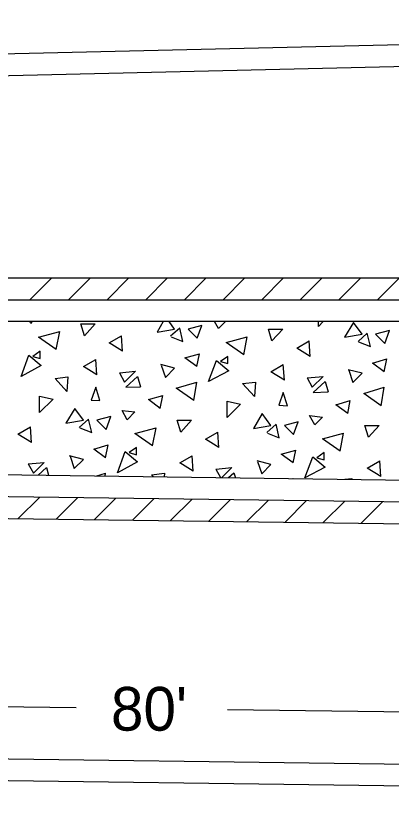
# Model space of a CAD drawing. Extents: x 1007 to 1035.5, y 1000.5 to 1021.5.
# Drawn here: x 1013.722 to 1015.44, y 1011.5 to 1015.1 of the extents above; entities that cross this region are included whole.
import ezdxf

# ---------------------------------------------------------------- set-up
doc = ezdxf.new("R2010")
doc.units = 0
doc.layers.add('Level 1', color=7, linetype='Continuous')

msp = doc.modelspace()

# ---------------------------------------------------------------- linework, layer by layer
at = {"layer": 'Level 1'}
for p, q in [((1013.7865, 1013.8), (1013.8865, 1013.9)), ((1013.9633, 1013.8), (1014.0633, 1013.9)), ((1014.14, 1013.8), (1014.24, 1013.9)), ((1014.3168, 1013.8), (1014.4168, 1013.9)), ((1014.4936, 1013.8), (1014.5936, 1013.9)), ((1014.6703, 1013.8), (1014.7703, 1013.9)), ((1014.8471, 1013.8), (1014.9471, 1013.9)), ((1015.0239, 1013.8), (1015.1239, 1013.9)), ((1015.2007, 1013.8), (1015.3007, 1013.9)), ((1015.3774, 1013.8), (1015.4774, 1013.9)), ((1034.875, 1013.7), (1007.625, 1013.7)), ((1034.875, 1013.7), (1007.625, 1013.7)), ((1013.7913, 1013.6919), (1013.7993, 1013.7)), ((1014.0364, 1013.6353), (1014.0859, 1013.6895)), ((1014.397, 1013.7), (1014.3688, 1013.6518)), ((1014.4488, 1013.6659), (1014.4237, 1013.7)), ((1014.6493, 1013.6683), (1014.6809, 1013.7)), ((1015.1065, 1013.6778), (1015.1288, 1013.7)), ((1015.2668, 1013.6966), (1015.2267, 1013.6283)), ((1015.3068, 1013.6424), (1015.2668, 1013.6966)), ((1013.9068, 1013.5717), (1013.9233, 1013.6542)), ((1014.3688, 1013.6518), (1014.4488, 1013.6659)), ((1014.4724, 1013.6707), (1014.43, 1013.6329)), ((1014.4866, 1013.6094), (1014.4724, 1013.6707)), ((1014.5738, 1013.6824), (1014.5102, 1013.6659)), ((1014.5102, 1013.6659), (1014.5526, 1013.6235)), ((1014.5526, 1013.6235), (1014.5738, 1013.6824)), ((1014.8943, 1013.6118), (1014.9438, 1013.6659)), ((1015.4318, 1013.6589), (1015.3681, 1013.6424)), ((1015.4105, 1013.5999), (1015.4318, 1013.6589)), ((1014.2108, 1013.5646), (1014.2061, 1013.6353)), ((1014.4323, 1013.6306), (1014.4866, 1013.6094)), ((1014.7648, 1013.5481), (1014.7813, 1013.6306)), ((1015.2267, 1013.6283), (1015.3068, 1013.6424)), ((1015.3304, 1013.6471), (1015.288, 1013.6094)), ((1015.3445, 1013.5858), (1015.3304, 1013.6471)), ((1015.3681, 1013.6424), (1015.4105, 1013.5999)), ((1015.0688, 1013.541), (1015.0641, 1013.6118)), ((1015.2903, 1013.607), (1015.3445, 1013.5858)), ((1013.7465, 1013.4491), (1013.7818, 1013.5458)), ((1013.7818, 1013.5458), (1013.8384, 1013.4986)), ((1013.8337, 1013.5646), (1013.8007, 1013.541)), ((1013.8337, 1013.5316), (1013.8337, 1013.5646)), ((1014.5503, 1013.4939), (1014.562, 1013.5528)), ((1013.8007, 1013.541), (1013.8337, 1013.5316)), ((1014.093, 1013.4562), (1014.0883, 1013.5269)), ((1014.6044, 1013.4255), (1014.6398, 1013.5222)), ((1014.6398, 1013.5222), (1014.6963, 1013.475)), ((1014.6917, 1013.541), (1014.6587, 1013.5174)), ((1014.6587, 1013.5174), (1014.6917, 1013.508)), ((1014.6917, 1013.508), (1014.6917, 1013.541)), ((1015.4082, 1013.4703), (1015.42, 1013.5293)), ((1013.8384, 1013.4986), (1013.7465, 1013.4491)), ((1014.1967, 1013.4656), (1014.2698, 1013.4727)), ((1014.2203, 1013.4232), (1014.2698, 1013.4727)), ((1014.4488, 1013.4868), (1014.3853, 1013.5033)), ((1014.3876, 1013.501), (1014.4064, 1013.4444)), ((1014.4064, 1013.4444), (1014.4488, 1013.4868)), ((1014.6963, 1013.475), (1014.6044, 1013.4255)), ((1014.9509, 1013.4326), (1014.9462, 1013.5033)), ((1015.3068, 1013.4633), (1015.2432, 1013.4798)), ((1015.2456, 1013.4774), (1015.2644, 1013.4208)), ((1013.902, 1013.4397), (1013.961, 1013.4468)), ((1013.9563, 1013.3808), (1013.902, 1013.4397)), ((1013.961, 1013.4468), (1013.9563, 1013.3808)), ((1014.1967, 1013.4656), (1014.2203, 1013.4232)), ((1014.2249, 1013.3996), (1014.2792, 1013.4491)), ((1014.2792, 1013.4491), (1014.2933, 1013.402)), ((1015.0547, 1013.442), (1015.1277, 1013.4491)), ((1015.0547, 1013.442), (1015.0782, 1013.3996)), ((1015.0782, 1013.3996), (1015.1277, 1013.4491)), ((1015.2644, 1013.4208), (1015.3068, 1013.4633)), ((1014.2249, 1013.3996), (1014.2933, 1013.402)), ((1014.5361, 1013.3383), (1014.5503, 1013.4232)), ((1014.76, 1013.4161), (1014.8189, 1013.4232)), ((1014.8143, 1013.3572), (1014.76, 1013.4161)), ((1014.8189, 1013.4232), (1014.8143, 1013.3572)), ((1015.0829, 1013.376), (1015.1371, 1013.4255)), ((1015.1371, 1013.4255), (1015.1513, 1013.3784)), ((1014.0883, 1013.3996), (1014.067, 1013.3407)), ((1014.1071, 1013.3383), (1014.0883, 1013.3996)), ((1014.9462, 1013.376), (1014.925, 1013.3171)), ((1014.9651, 1013.3148), (1014.9462, 1013.376)), ((1015.0829, 1013.376), (1015.1513, 1013.3784)), ((1015.394, 1013.3148), (1015.4082, 1013.3996)), ((1013.8313, 1013.2841), (1013.8926, 1013.3454)), ((1014.067, 1013.3407), (1014.1071, 1013.3383)), ((1014.3828, 1013.303), (1014.3947, 1013.3619)), ((1015.2408, 1013.2794), (1015.2526, 1013.3383)), ((1013.9916, 1013.303), (1013.9515, 1013.2346)), ((1014.0317, 1013.2488), (1013.9916, 1013.303)), ((1014.6893, 1013.2606), (1014.7506, 1013.3218)), ((1014.925, 1013.3171), (1014.9651, 1013.3148)), ((1014.1566, 1013.2653), (1014.093, 1013.2488)), ((1014.1354, 1013.2063), (1014.1566, 1013.2653)), ((1014.232, 1013.2511), (1014.2674, 1013.2865)), ((1014.8496, 1013.2794), (1014.8095, 1013.2111)), ((1014.8897, 1013.2252), (1014.8496, 1013.2794)), ((1015.09, 1013.2276), (1015.1253, 1013.2629)), ((1013.9515, 1013.2346), (1014.0317, 1013.2488)), ((1014.0553, 1013.2535), (1014.0128, 1013.2158)), ((1014.0694, 1013.1922), (1014.0553, 1013.2535)), ((1014.093, 1013.2488), (1014.1354, 1013.2063)), ((1014.4772, 1013.1946), (1014.5267, 1013.2488)), ((1014.8095, 1013.2111), (1014.8897, 1013.2252)), ((1014.9132, 1013.2299), (1014.8708, 1013.1922)), ((1014.9273, 1013.1686), (1014.9132, 1013.2299)), ((1015.0146, 1013.2417), (1014.9509, 1013.2252)), ((1014.9509, 1013.2252), (1014.9933, 1013.1828)), ((1014.9933, 1013.1828), (1015.0146, 1013.2417)), ((1015.3351, 1013.171), (1015.3846, 1013.2252)), ((1013.7936, 1013.1474), (1013.7889, 1013.2181)), ((1014.0152, 1013.2134), (1014.0694, 1013.1922)), ((1014.3475, 1013.1309), (1014.364, 1013.2134)), ((1014.6516, 1013.1238), (1014.6468, 1013.1946)), ((1014.8732, 1013.1898), (1014.9273, 1013.1686)), ((1015.2055, 1013.1073), (1015.222, 1013.1898)), ((1014.133, 1013.0767), (1014.1448, 1013.1356)), ((1014.2744, 1013.1238), (1014.2414, 1013.1003)), ((1014.2744, 1013.0908), (1014.2744, 1013.1238)), ((1014.991, 1013.0531), (1015.0028, 1013.1121)), ((1007.625, 1013.08), (1021.125, 1012.9)), ((1007.625, 1013.08), (1021.125, 1012.9)), ((1014.0317, 1013.0696), (1013.968, 1013.0861)), ((1013.9704, 1013.0838), (1013.9893, 1013.0272)), ((1014.1873, 1013.0083), (1014.2226, 1013.105)), ((1014.2226, 1013.105), (1014.2792, 1013.0578)), ((1014.2414, 1013.1003), (1014.2744, 1013.0908)), ((1014.5338, 1013.0154), (1014.529, 1013.0861)), ((1015.0452, 1012.9848), (1015.0806, 1013.0814)), ((1015.0806, 1013.0814), (1015.1371, 1013.0343)), ((1015.1324, 1013.1003), (1015.0994, 1013.0767)), ((1015.0994, 1013.0767), (1015.1324, 1013.0673)), ((1015.1324, 1013.0673), (1015.1324, 1013.1003)), ((1013.7795, 1013.0484), (1013.8526, 1013.0555)), ((1013.7795, 1013.0484), (1013.8031, 1013.006)), ((1013.8031, 1013.006), (1013.8526, 1013.0555)), ((1013.9893, 1013.0272), (1014.0317, 1013.0696)), ((1014.2792, 1013.0578), (1014.1873, 1013.0083)), ((1014.8897, 1013.0461), (1014.826, 1013.0626)), ((1014.8283, 1013.0602), (1014.8472, 1013.0037)), ((1014.8472, 1013.0037), (1014.8897, 1013.0461)), ((1015.3917, 1012.9918), (1015.387, 1013.0626)), ((1013.8241, 1012.9973), (1013.862, 1013.0319)), ((1013.862, 1013.0319), (1013.8725, 1012.9967)), ((1014.1309, 1012.9933), (1014.133, 1013.006)), ((1014.3428, 1012.9989), (1014.4018, 1013.006)), ((1014.4018, 1013.006), (1014.4006, 1012.9897)), ((1014.6374, 1013.0248), (1014.7105, 1013.0319)), ((1014.6374, 1013.0248), (1014.6589, 1012.9863)), ((1014.6648, 1012.9862), (1014.7105, 1013.0319)), ((1014.6952, 1012.9858), (1014.7199, 1013.0083)), ((1014.7199, 1013.0083), (1014.7268, 1012.9853)), ((1015.1371, 1013.0343), (1015.0452, 1012.9848)), ((1014.3508, 1012.9903), (1014.3428, 1012.9989)), ((1014.9909, 1012.9818), (1014.991, 1012.9824)), ((1015.2282, 1012.9787), (1015.2597, 1012.9824)), ((1015.2597, 1012.9824), (1015.2593, 1012.9783)), ((1013.7328, 1012.7985), (1013.8315, 1012.8972)), ((1013.9073, 1012.7962), (1014.006, 1012.8949)), ((1014.0818, 1012.7938), (1014.1804, 1012.8926)), ((1014.2562, 1012.7915), (1014.3549, 1012.8903)), ((1014.4307, 1012.7892), (1014.5293, 1012.8879)), ((1014.6051, 1012.7869), (1014.7038, 1012.8856)), ((1014.7795, 1012.7846), (1014.8783, 1012.8833)), ((1014.954, 1012.7823), (1015.0527, 1012.8809)), ((1015.1284, 1012.7799), (1015.2272, 1012.8786)), ((1015.3029, 1012.7776), (1015.4016, 1012.8763)), ((1013.9983, 1011.9327), (1012.3688, 1011.9543)), ((1016.3525, 1011.9013), (1014.6905, 1011.9235))]:
    msp.add_line(p, q, dxfattribs=at)
for points in [[(1007.6227, 1014.785), (1021.1238, 1015.1), (1034.875, 1015.1)], [(1007.625, 1014.685), (1021.125, 1015), (1034.875, 1015)], [(1007.625, 1013.9), (1034.875, 1013.9)], [(1007.625, 1013.8), (1034.875, 1013.8)], [(1013.7913, 1013.6919), (1013.7868, 1013.7)], [(1014.0364, 1013.6353), (1014.0199, 1013.6895), (1014.0859, 1013.6895)], [(1014.6493, 1013.6683), (1014.6317, 1013.7)], [(1015.1065, 1013.6778), (1015.1065, 1013.7)], [(1013.9068, 1013.5717), (1013.8266, 1013.6283), (1013.9233, 1013.6542)], [(1014.8943, 1013.6118), (1014.8778, 1013.6659), (1014.9438, 1013.6659)], [(1014.2108, 1013.5646), (1014.1495, 1013.6023), (1014.2061, 1013.6353)], [(1014.7648, 1013.5481), (1014.6846, 1013.6047), (1014.7813, 1013.6306)], [(1015.0688, 1013.541), (1015.0075, 1013.5788), (1015.0641, 1013.6118)], [(1014.5503, 1013.4939), (1014.496, 1013.5339), (1014.562, 1013.5528)], [(1014.093, 1013.4562), (1014.0317, 1013.4939), (1014.0883, 1013.5269)], [(1015.4082, 1013.4703), (1015.354, 1013.5104), (1015.42, 1013.5293)], [(1014.9509, 1013.4326), (1014.8897, 1013.4703), (1014.9462, 1013.5033)], [(1014.5361, 1013.3383), (1014.4559, 1013.3949), (1014.5503, 1013.4232)], [(1015.394, 1013.3148), (1015.3139, 1013.3713), (1015.4082, 1013.3996)], [(1013.8313, 1013.2841), (1013.8313, 1013.3595), (1013.8926, 1013.3454)], [(1014.3828, 1013.303), (1014.3287, 1013.343), (1014.3947, 1013.3619)], [(1014.6893, 1013.2606), (1014.6893, 1013.336), (1014.7506, 1013.3218)], [(1015.2408, 1013.2794), (1015.1866, 1013.3195), (1015.2526, 1013.3383)], [(1014.232, 1013.2511), (1014.2084, 1013.2935), (1014.2674, 1013.2865)], [(1015.09, 1013.2276), (1015.0664, 1013.27), (1015.1253, 1013.2629)], [(1014.4772, 1013.1946), (1014.4607, 1013.2488), (1014.5267, 1013.2488)], [(1015.3351, 1013.171), (1015.3186, 1013.2252), (1015.3846, 1013.2252)], [(1013.7936, 1013.1474), (1013.7323, 1013.1851), (1013.7889, 1013.2181)], [(1014.3475, 1013.1309), (1014.2674, 1013.1875), (1014.364, 1013.2134)], [(1014.6516, 1013.1238), (1014.5903, 1013.1616), (1014.6468, 1013.1946)], [(1015.2055, 1013.1073), (1015.1253, 1013.1639), (1015.222, 1013.1898)], [(1014.133, 1013.0767), (1014.0788, 1013.1168), (1014.1448, 1013.1356)], [(1014.991, 1013.0531), (1014.9368, 1013.0932), (1015.0028, 1013.1121)], [(1014.5338, 1013.0154), (1014.4724, 1013.0531), (1014.529, 1013.0861)], [(1015.3917, 1012.9918), (1015.3304, 1013.0296), (1015.387, 1013.0626)], [(1014.0923, 1012.9938), (1014.133, 1013.006)], [(1007.6263, 1012.9799), (1021.1243, 1012.8), (1034.875, 1012.8)], [(1014.989, 1012.9818), (1014.991, 1012.9824)], [(1007.625, 1012.8799), (1021.1237, 1012.7), (1034.875, 1012.7)], [(1007.6263, 1011.78), (1021.1257, 1011.6), (1034.875, 1011.6)], [(1007.625, 1011.68), (1021.125, 1011.5), (1034.875, 1011.5)]]:
    msp.add_lwpolyline(points, dxfattribs=at)

# ---------------------------------------------------------------- texts
msp.add_text("80'", height=0.2, dxfattribs=at).set_placement((1014.1575, 1011.8278))

doc.saveas('drawing.dxf')
